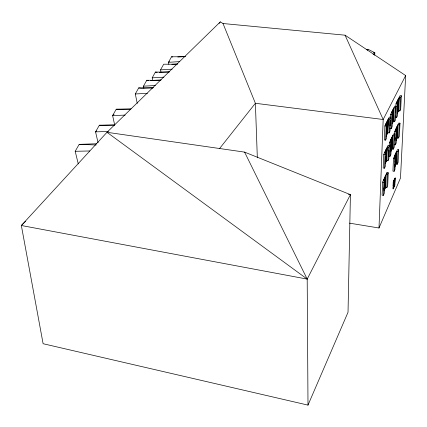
<?xml version="1.0" encoding="UTF-8"?>
<svg xmlns="http://www.w3.org/2000/svg" width="427" height="427" viewBox="0 0 427 427"><rect width="100%" height="100%" fill="white"/><g stroke="black" fill="none" stroke-linecap="round" stroke-linejoin="round"><path stroke-width="0.64" d="M349.521 223.156L378.995 227.997L383.179 119.507L405.65 75.552L345.059 35.19L223.011 23.522L220.311 21.884L106.985 132.301L21.35 225.504L43.106 343.719L308 405.116L348.026 312.254L350.418 194.637L244.586 152.119L106.985 132.301L307.194 279.098L308 405.116M382.64 182.083L382.122 195.203L383.387 195.395L384.295 193.356L384.834 180.263L383.558 180.077L382.64 182.083L383.921 182.27L384.834 180.263M383.74 154.473L383.2 168.035L384.487 168.217L385.41 166.242L385.96 152.706L384.668 152.53L383.74 154.473L385.037 154.649L385.96 152.706M384.871 125.922L384.316 139.944L385.624 140.12L386.558 138.209L387.129 124.209L385.811 124.043L384.871 125.922L386.195 126.088L387.129 124.209M385.757 125.378L385.821 123.841L388.421 118.663L387.833 132.765L386.109 136.277M383.387 195.395L383.921 182.27M384.487 168.217L385.037 154.649M385.624 140.12L386.195 126.088M384.263 180.162L384.311 178.977M384.156 187.565L384.177 189.337L384.252 187.576M384.455 180.189L384.53 178.417L384.503 181.384M385.362 157.851L385.416 156.634M385.57 152.813L385.618 151.59M385.357 160.451L385.335 158.62M385.512 156.645L385.341 158.46M385.666 152.829L385.645 150.982M386.659 128.479L386.638 126.579M386.6 122.597L386.899 122.634L386.745 126.429L386.798 122.624L385.896 124.422M384.215 189.396L384.295 187.416M384.519 183.316L384.738 178.038L385.645 176.191L385.357 176.154M385.565 156.319L385.384 162.196L386.35 160.141M385.688 153.32L385.859 150.608M386.659 130.908L387.017 122.25M384.69 187.517L384.038 188.964L384.327 189.006L384.375 187.837M384.524 184.16C385.047 176.81 386.526 180.215 384.599 184.843M386.366 156.437C386.2 164.87 383.878 162.506 386.462 156.447L386.168 156.41M385.661 156.33L385.586 158.155L385.293 158.113M385.794 153.122C385.693 146.312 388.394 148.569 385.741 154.344M386.654 132.103C387.62 124.983 388.447 130.021 386.697 133.518M387.486 124.454L387.785 124.492C385.127 130.555 387.545 133.096 387.684 124.481M386.974 124.23L387.049 122.335L387.946 120.547L387.647 120.51M384.93 186.45L384.978 185.281M385.085 182.783L385.181 180.434M386.227 155.033L386.275 153.821M386.334 152.444L386.456 149.402M387.193 131.505L387.3 129.007M386.894 126.125L386.595 126.082L387.492 124.289L387.545 123.029M385.549 176.18C385.901 178.497 383.91 186.263 384.77 178.107L384.481 178.064M385.864 153.869L386.526 152.471L386.681 148.815M384.327 189.006L385.197 187.074L385.341 183.567L385.101 187.058L384.231 188.996M384.476 185.339L385.346 183.413L385.49 179.89M384.62 181.806L385.501 179.73L385.645 176.191M385.432 161.95L386.312 160.072L386.462 156.447M385.485 158.305L386.467 156.287L386.616 152.647L386.371 156.277L385.49 158.145M386.574 133.982L387.465 132.167L387.62 128.426M386.729 130.23L387.625 128.255L387.785 124.492M386.787 126.275L387.791 124.326L387.946 120.547M384.231 189.567L385.282 187.229L385.768 175.572L385.378 187.239L384.065 190.17M385.602 161.95L386.403 160.248L386.825 148.58M386.75 134.009L387.556 132.365L388.068 119.918L387.652 132.375L386.579 134.569M385.432 162.527L386.499 160.258L386.899 148.201M384.044 190.922L385.554 187.549L386.104 174.344L383.569 179.884M385.4 163.333L386.675 160.605L387.241 146.963L384.674 152.332M386.937 173.88L386.99 172.583L388.25 172.759L387.695 185.75L386.809 187.731L385.554 187.549M386.809 187.731L387.358 174.718L388.25 172.759M386.675 160.605L387.951 160.782L388.517 147.331L389.419 145.436L388.138 145.271L387.236 147.16L388.517 147.331M387.833 132.765L389.13 132.93L389.718 119.026L390.63 117.201L389.328 117.041L388.41 118.866L389.718 119.026M389.018 150.384L388.778 156.117L390.038 156.287L390.924 154.393L391.506 141.049L390.235 140.883L389.349 142.746L389.21 145.927M390.07 125.794L390.294 120.531M390.438 117.238L390.55 114.607L391.452 112.808L392.744 112.968L392.135 126.76L391.244 128.591L389.958 128.426M389.419 145.436L388.842 158.855L387.951 160.782M390.63 117.201L390.032 131.068L389.13 132.93M390.038 156.287L390.62 142.912L391.506 141.049M391.244 128.591L391.847 114.767L392.744 112.968M390.918 140.606L390.972 139.399M391.089 141.23L391.26 139.437M392.306 113.347L392.386 111.479L391.81 112.627M390.918 148.084L391.089 144.273M391.185 141.246L391.308 139.127L392.157 137.35L391.997 140.953L391.431 142.143M392.189 119.112L392.36 115.178M392.424 113.678L392.53 111.185L393.39 109.477L393.224 113.203L392.653 114.345M391.164 144.71L390.918 150.245L391.762 148.447L391.479 148.409L391.58 146.029M391.287 140.969L391.372 139.063M392.21 120.825L392.434 115.717M392.509 113.086L392.594 111.116M391.885 139.127L391.965 137.323L392.253 137.361M392.771 119.058L392.851 117.211L393.144 117.249L392.194 118.968L393.15 117.083L392.29 118.199M391.991 141.113L391.831 144.705L391.084 146.509M392.317 122.085L392.883 120.926L393.048 117.238M393.219 113.363L393.053 117.073L392.296 118.813M392.301 137.12L391.794 148.516L391.1 150M393.539 109.243L393.016 121.017L392.312 122.448M392.344 137.409L391.847 148.623L391.079 150.256M392.552 122.186L393.064 121.135L393.609 108.869L393.16 121.151L392.13 123.254M390.924 150.816L391.943 148.639L392.37 136.752M391.02 151.318L392.109 148.991L392.707 135.54L390.246 140.686M392.232 123.787L393.331 121.546L393.95 107.647L391.458 112.611M374.709 55.329L374.831 52.751L367.957 49.244L366.745 49.681M392.109 148.991L393.358 149.156L393.961 135.898L394.82 134.083L393.566 133.918L392.701 135.733L393.961 135.898M393.331 121.546L394.601 121.7L395.221 108.004L396.096 106.254L394.82 106.099L393.94 107.85L395.221 108.004M393.502 158.353L392.92 171.126L394.137 171.302L394.975 169.423L395.573 156.672L394.345 156.506L393.502 158.353L394.729 158.524L395.573 156.672M394.334 140.067L394.543 135.455M394.607 134.137L394.724 131.5L395.578 129.712L396.827 129.872L396.208 143.029L395.365 144.849L394.126 144.684M395.429 116.085L395.37 117.382L396.63 117.537L397.484 115.786L398.119 102.192L396.854 102.042L395.989 103.766L395.872 106.36M395.605 112.194L395.813 107.657M394.82 134.083L394.217 147.31L393.358 149.156M396.096 106.254L395.471 119.918L394.601 121.7M394.286 157.782L394.356 156.319L396.688 151.217L396.08 164.069L394.794 166.952M395.519 131.025L395.589 129.52L397.948 124.583L397.323 137.846L396.016 140.632M396.795 103.339L396.864 101.845L399.25 97.089L398.604 110.78L397.286 113.475M393.064 185.91L393.23 181.934L394.308 180.034M395.162 178.091L393.459 181.966L393.144 188.766L394.842 184.864L393.998 186.247M394.137 171.302L394.729 158.524M395.365 144.849L395.973 131.66L396.827 129.872M396.63 117.537L397.259 103.916L398.119 102.192M394.954 156.725L395.007 155.577M396.192 130.102L396.272 128.319L396.555 128.351M397.494 102L397.553 100.772L397.841 100.804L397.009 102.459M393.128 188.248L393.763 186.786L394.078 180.002M395.14 156.752L395.221 155.028L394.409 156.8L396.368 152.386M396.379 130.123L396.464 128.34L395.642 130.059M397.686 102.021L397.745 100.793L396.913 102.448M394.82 165.66L394.874 164.518M395.29 158.193L395.354 154.729M396.075 138.722L396.171 137.243M396.459 131.02C396.859 122.538 398.866 127.31 396.427 131.772C398.22 127.011 397.206 133.598 396.534 134.745M397.313 112.12L397.425 109.691M397.74 103.58L397.884 100.516L398.434 99.422M394.852 165.724L394.97 164.31M395.199 160.066L395.418 154.675M396.139 139.261L396.267 137.254M396.464 132.968L396.662 127.988M397.345 112.2L397.537 110.017M397.745 105.592L397.948 100.446M395.701 158.823L395.925 160.008L396.085 156.576L395.808 156.538L395.754 157.68M395.279 157.563L395.866 155.241M396.966 131.804L396.886 133.576L397.169 133.614L397.334 130.075M397.142 128.105L397.057 129.883L397.34 129.915M398.22 105.122L398.161 106.339L398.45 106.371C398.535 97.98 399.133 105.031 397.809 107.465M398.428 100.687L398.343 102.523L398.631 102.555L398.706 98.877M393.833 186.359L394.607 184.581L394.895 178.411L394.377 179.586M394.612 184.832L394.9 178.678M395.664 163.562L395.824 160.146M395.994 156.565L395.829 159.992L395.295 161.176M396.16 152.967L396 156.41L395.194 158.182M396.357 138.433L396.902 137.28L397.067 133.758M397.414 126.349L397.249 129.904L396.528 131.628M398.156 106.499L398.439 106.531C397.489 113.918 397.179 114.1 398.348 106.52M398.679 99.486L398.535 102.544L397.809 104.204M394.863 165.345L395.754 163.573L395.914 160.157L395.637 160.12M396.085 156.576C393.966 161.209 397.222 154.243 396.256 152.978L395.172 154.702M396.181 139.021L396.993 137.291L397.158 133.768L396.875 133.731M395.108 165.356L395.834 163.733L396.341 153.015M396.235 139.266L397.073 137.473L397.553 126.125M397.5 112.098L398.348 110.369L398.85 98.648M394.713 166.445L395.925 163.749L396.459 152.402M396.048 139.875L397.163 137.483L397.622 125.762M397.313 112.691L398.444 110.385L398.919 98.285M396.08 164.069L397.291 164.24L397.9 151.564L398.717 149.76L397.505 149.599L396.683 151.404L397.9 151.564M397.323 137.846L398.551 138.006L399.176 124.93L400.008 123.184L398.775 123.029L397.943 124.775L399.176 124.93M398.604 110.78L399.848 110.935L400.499 97.436L401.337 95.755L400.083 95.611L399.24 97.287L400.499 97.436M398.717 149.76L398.103 162.409L397.291 164.24M400.008 123.184L399.373 136.234L398.551 138.006M401.337 95.755L400.686 109.221L399.848 110.935M405.65 75.552L400.489 178.022L378.995 227.997M393.15 187.923L393.753 186.54L393.299 186.476M394.313 179.468L394.724 178.529M393.235 182.19L394.041 180.354M384.279 189.257L385.229 187.133M394.906 165.596L395.786 163.637M395.119 161.785L395.925 160.008M384.471 185.494L385.341 183.567M395.114 161.934L395.914 160.157M384.407 184.816L384.839 183.85M384.556 181.128L385.501 179.73M386.99 172.583L386.099 174.536L387.358 174.718M385.768 175.572L383.75 180.21M396.128 152.919L394.516 156.656M385.864 175.588L383.649 180.338L384.626 178.427M385.362 161.438L386.312 160.072M391.105 149.637L391.666 148.436L391.922 144.876L390.977 146.653L391.927 144.716L390.796 146.466M396.357 138.786L397.025 137.366M396.357 135.332L397.169 133.614M396.347 135.487L397.158 133.768M391.244 142.116L392.093 140.969L391.249 142.751M385.736 154.51L386.616 152.647M391.239 142.912L392.087 141.129L391.799 141.086M385.026 152.119L386.632 148.761M390.577 140.504L392.114 137.286M397.345 126.355L395.749 129.893M384.978 152.38L385.421 151.446M390.598 140.616L391.164 139.426M384.85 152.861L386.995 148.217M390.406 141.225L392.466 136.763M395.738 130.07L397.718 125.778M392.119 122.063L392.691 120.905M392.413 122.101L392.883 120.926M386.771 133.736L387.502 132.247M397.404 112.082L398.3 110.251M386.659 129.573L387.625 128.255M397.628 108.031L398.45 106.371M397.622 108.191L398.439 106.531M386.798 126.109L387.689 124.316L387.844 120.537L386.953 122.319M392.648 114.511L393.326 113.214L393.032 113.176M398.631 102.555L397.702 104.359L398.621 102.72M392.744 114.521L393.315 113.379L393.021 113.342M385.96 124.353L388.17 119.928M393.705 108.885L391.532 113.011M396.977 102.379L399.015 98.295M386.899 122.634L385.997 124.438L385.698 124.396M391.911 112.637L392.488 111.49L392.194 111.452M398.802 98.888L397.692 100.494M388.068 119.918L386.003 124.246M391.831 112.418L393.609 108.869M398.637 98.85L397.025 102.261M25.609 221.293L21.35 225.504L307.194 279.098L350.418 194.637L348.443 194.333M184.774 56.754L171.537 56.775L168.473 62.321L168.841 64.285M161.038 72.409L160.557 69.873L163.69 64.21L177.21 64.237M152.695 80.42L152.193 77.847L155.407 72.067L169.108 72.136M143.867 88.117L143.472 86.163L146.771 80.26L160.659 80.377M137.248 103.419L135.306 93.956L138.684 87.93L152.85 88.095M130.203 109.52L116.224 109.232L112.621 115.594L114.623 124.7M114.868 124.753L99.342 125.244L95.557 131.868L98.066 142.714M78.269 163.877L75.189 151.297L79.182 144.358L96.662 143.76M367.241 50.285L367.957 49.244M219.072 23.453L220.311 21.884M219.457 148.697L255.383 103.281L383.179 119.507L345.059 35.19M373.139 54.677L374.831 52.751L373.534 52.617M96.491 130.977L95.557 131.868L108.463 131.452M114.03 114.249L112.621 115.594L125.127 115.098M169.439 61.397L168.473 62.321L179.767 61.595M177.765 56.988L185.729 56.46M171.825 64.274L177.605 63.911M160.557 69.873L172.108 69.169M159.164 72.366L169.572 71.741M152.193 77.847L163.893 77.18M150.656 80.5L161.203 79.908M143.472 86.163L155.332 85.533M153.501 87.546L141.358 88.186L138.684 87.93M135.306 93.956L147.416 93.353M131.084 108.805L116.224 109.232M75.189 151.297L89.755 150.966M99.342 125.244L114.436 125.666M79.182 144.358L96.091 144.977M395.989 103.766L397.259 103.916M393.198 109.451L393.486 109.488L392.338 111.164M146.771 80.26L148.697 80.495M390.55 114.607L391.847 114.767M386.75 122.298L387.049 122.335M387.492 124.289L387.791 124.326M386.59 126.253L386.889 126.291M396.411 128.031L396.694 128.063M394.724 131.5L395.973 131.66M389.349 142.746L390.62 142.912M391.18 148.537L391.943 148.639M395.813 156.389L396.091 156.426M386.173 156.25L386.467 156.287M385.287 158.278L385.581 158.316M395.477 163.536L395.754 163.573M394.153 184.517L394.607 184.581M394.02 186.754L394.105 179.932L393.763 186.786M384.908 187.031L385.197 187.074M155.407 72.067L157.248 72.35M171.537 56.775L172.657 57.015M244.586 152.119L307.194 279.098M223.011 23.522L255.383 103.281L257.332 157.793M393.443 181.795L393.112 189.044L394.858 185.024L395.199 177.808L393.443 181.795"/></g></svg>
